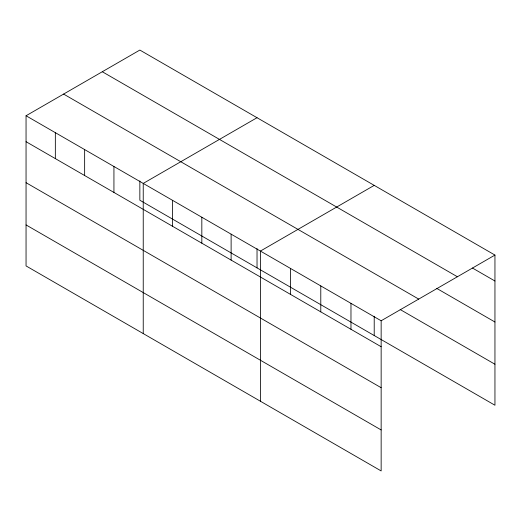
<?xml version="1.0" encoding="UTF-8"?>
<svg xmlns="http://www.w3.org/2000/svg" width="521" height="521" viewBox="0 0 521 521"><rect width="100%" height="100%" fill="white"/><g stroke="black" fill="none" stroke-linecap="round" stroke-linejoin="round"><path stroke-width="0.78" d="M381.151 387.709L381.151 320.773L26.05 115.76L26.05 265.925L381.151 470.938L381.151 387.709L26.05 182.695M139.849 180.93L139.849 200.227L494.95 405.24L494.95 255.075L139.849 50.062L26.05 115.76M257.029 117.713L143.236 183.412L143.236 333.577M374.215 185.372L260.415 251.07L260.415 401.235M381.151 320.773L494.95 255.075M472.488 268.048L494.95 281.014M102.292 71.742L457.399 276.755M436.689 288.373L494.95 322.011M63.601 94.08L418.708 299.093M400.187 309.539L494.95 364.244M26.05 141.699L381.151 346.719M26.05 224.929L381.151 429.949M374.215 316.247L374.215 335.537M350.972 303.352L350.972 329.292M320.786 285.925L320.786 311.864M290.601 268.497L290.601 294.437M257.029 248.589L257.029 267.879M231.122 234.157L231.122 260.096M201.829 217.244L201.829 243.183M172.529 200.331L172.529 226.27M113.936 166.499L113.936 192.438M84.643 149.586L84.643 175.525M55.343 132.673L55.343 158.612"/></g></svg>
